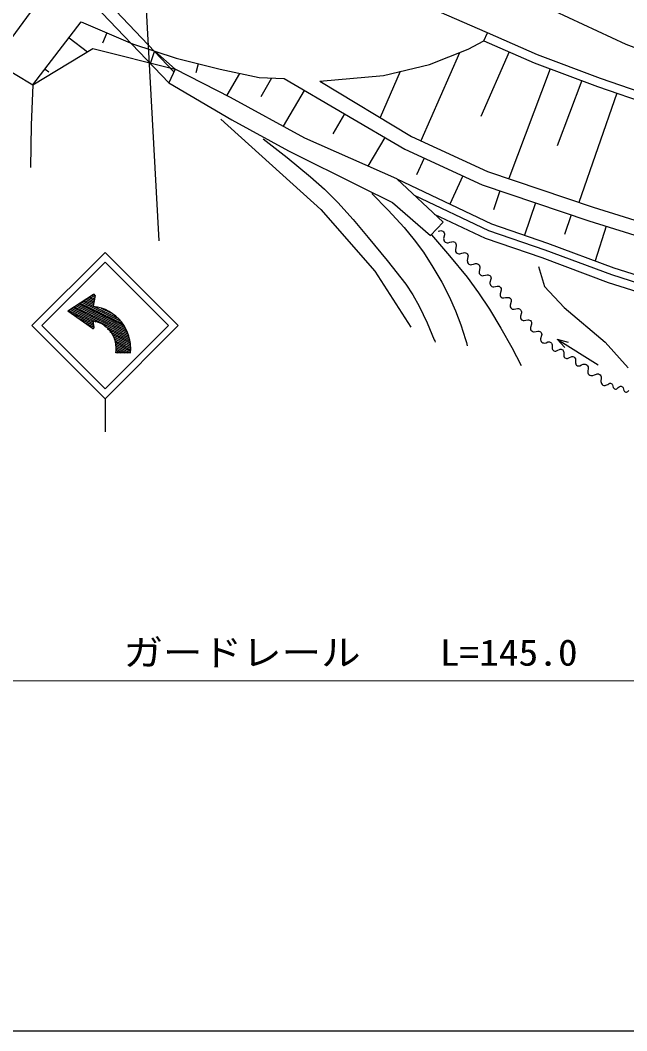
# Model space of a CAD drawing. Units: millimetres, scale not verified. Extents: x 40000 to 680000, y 20000 to 380000.
# Drawn here: x 320444 to 362655, y 205000 to 275368 of the extents above; entities that cross this region are included whole.
import ezdxf
from ezdxf.enums import TextEntityAlignment as Align

# ---------------------------------------------------------------- set-up
doc = ezdxf.new("R2010")
doc.units = ezdxf.units.MM
doc.header["$LTSCALE"] = 1000
for name, color, linetype, lineweight in [('M-BGD', 7, 'Continuous', 25), ('M-STR-HTXT', 7, 'Continuous', 13), ('M-STR-STRC', 7, 'Continuous', 25), ('M-TTL-BAND', 7, 'Continuous', 25)]:
    doc.layers.add(name, color=color, linetype=linetype, lineweight=lineweight)
doc.styles.add('ＭＳ ゴシック', font='')
doc.styles.get('ＭＳ ゴシック').set_extended_font_data('MS Gothic')

msp = doc.modelspace()

# ---------------------------------------------------------------- hatches: boundary and pattern name
at = {"layer": 'M-STR-STRC'}
h = msp.add_hatch(dxfattribs=at)
h.set_pattern_fill('USER', color=256, style=0, pattern_type=2)
h.set_pattern_definition([(154.1775, (327104, 252806), (-43.5584, -90.0148), [])])
h.paths.add_polyline_path([(328119, 252201), (327102, 252201), (327104, 252806), (326873, 253469), (326285, 254112), (325890, 254322), (325523, 254425), (325581, 253967), (325472, 253902), (323759, 255116), (325545, 256259), (325651, 256189), (325523, 255445), (326264, 255258), (327030, 254814), (327475, 254371), (327883, 253703), (328063, 253157), (328125, 252758)])

# ---------------------------------------------------------------- linework, layer by layer
at = {"layer": 'M-BGD'}
for p, q in [((323742, 279549), (331144, 271777)), ((323456, 278689), (330780, 270999)), ((318637, 272488), (323011, 278425)), ((354215, 277606), (362582, 273711)), ((352957, 274485), (348009, 276641)), ((321328, 270862), (324695, 275249)), ((324695, 275249), (328265, 273719)), ((326480, 274484), (326171, 273763)), ((352717, 273935), (352957, 274485)), ((356445, 272962), (352957, 274485)), ((323853, 274152), (325128, 273174)), ((351617, 273344), (352717, 273935)), ((352717, 273935), (356219, 272406)), ((321328, 270862), (325499, 273400)), ((325499, 273400), (331232, 271967)), ((328265, 273719), (331292, 272732)), ((329779, 273225), (329509, 272397)), ((331232, 271967), (329809, 273216)), ((351011, 273106), (348334, 266971)), ((348931, 272290), (351617, 273344)), ((354468, 273170), (352501, 268662)), ((362582, 273711), (370011, 270826)), ((318637, 272488), (321328, 270862)), ((331292, 272732), (334353, 271950)), ((332822, 272341), (332661, 271710)), ((356219, 272406), (360618, 270749)), ((360822, 271313), (356445, 272962)), ((322170, 271959), (322424, 271763)), ((331232, 271967), (330780, 270999)), ((335083, 269992), (331232, 271967)), ((334353, 271950), (337073, 271372)), ((335713, 271661), (334829, 270150)), ((346895, 271792), (345501, 268597)), ((345734, 271508), (348931, 272290)), ((357319, 271992), (354436, 264339)), ((330780, 270999), (335174, 268435)), ((337073, 271372), (338808, 271304)), ((337941, 271338), (337177, 270034)), ((338808, 271304), (347209, 266388)), ((341290, 271134), (345734, 271508)), ((341290, 271134), (347678, 267273)), ((359519, 271163), (357805, 266615)), ((366150, 269474), (360822, 271313)), ((321328, 270862), (321199, 268058)), ((340208, 270485), (338744, 267983)), ((361955, 270287), (359328, 262678)), ((360618, 270749), (365964, 268903)), ((340255, 267154), (335083, 269992)), ((343008, 268846), (342196, 267459)), ((335174, 268435), (339111, 266284)), ((321199, 268058), (321156, 265104)), ((346664, 264316), (340255, 267154)), ((345808, 267207), (344641, 265212)), ((347678, 267273), (352959, 264841)), ((339111, 266284), (344146, 263766)), ((347209, 266388), (352588, 263911)), ((348553, 265769), (348020, 264611)), ((352959, 264841), (360324, 262340)), ((349868, 261295), (346664, 264316)), ((346664, 264316), (353230, 261185)), ((351243, 264530), (350338, 262564)), ((352588, 263911), (360015, 261389)), ((344146, 263766), (346343, 262668)), ((347852, 263195), (353041, 260722)), ((353825, 263491), (353371, 262154)), ((346343, 262668), (348998, 260379)), ((356301, 262650), (355535, 260395)), ((352814, 260165), (349278, 261851)), ((358777, 261809), (358311, 260437)), ((360324, 262340), (367480, 260116)), ((348998, 260379), (349868, 261295)), ((353230, 261185), (357128, 259849)), ((360015, 261389), (367201, 259156)), ((353041, 260722), (356959, 259378)), ((361212, 261016), (360463, 258603)), ((356757, 258813), (352814, 260165)), ((357128, 259849), (361748, 258123)), ((356959, 259378), (361586, 257650)), ((361391, 257083), (356757, 258813)), ((361586, 257650), (367443, 255809)), ((361748, 258123), (367594, 256286)), ((367263, 255237), (361391, 257083)), ((357822, 253168), (360671, 251361))]:
    msp.add_line(p, q, dxfattribs=at)
for points in [[(334403, 268483), (341365, 262180), (345128, 257899), (347621, 253995)], [(337345, 267116), (339015, 265814), (340650, 264462), (341613, 263594), (342540, 262676), (343619, 261488), (344664, 260249), (345988, 258634), (347269, 256978), (347759, 256239), (348201, 255462), (348756, 254303), (349259, 253113), (349290, 253038), (349324, 252955)], [(344908, 263310), (346059, 262142), (347171, 260929), (347857, 260087), (348497, 259207), (349162, 258183), (349781, 257117), (350292, 256141), (350747, 255141), (351117, 254151), (351429, 253142), (351494, 252922), (351557, 252701)], [(349070, 260416), (350327, 258966), (351537, 257479), (352342, 256385), (353103, 255247), (353901, 253932), (354653, 252577), (354982, 251959), (355313, 251331)], [(349522, 260674), (349650, 260709), (349717, 260715), (349787, 260704), (349854, 260669), (349906, 260621), (349940, 260563), (349960, 260494), (349959, 260422), (349909, 260162), (349913, 260093), (349924, 260033), (349962, 259967), (350019, 259914), (350084, 259880), (350154, 259873), (350218, 259875), (350345, 259910)], [(350345, 259910), (350473, 259944), (350541, 259951), (350611, 259940), (350678, 259904), (350729, 259857), (350763, 259798), (350783, 259729), (350782, 259658), (350732, 259398), (350737, 259328), (350747, 259269), (350785, 259203), (350843, 259149), (350907, 259116), (350977, 259109), (351041, 259111), (351169, 259146)], [(351169, 259146), (351297, 259180), (351364, 259187), (351434, 259175), (351501, 259140), (351552, 259092), (351586, 259034), (351607, 258965), (351605, 258893), (351555, 258633), (351560, 258564), (351570, 258505), (351608, 258438), (351666, 258385), (351731, 258352), (351801, 258344), (351864, 258347), (351992, 258381)], [(351992, 258381), (352120, 258416), (352187, 258422), (352257, 258411), (352324, 258376), (352375, 258328), (352409, 258269), (352430, 258201), (352429, 258129), (352379, 257869), (352383, 257799), (352393, 257740), (352431, 257674), (352489, 257621), (352554, 257587), (352624, 257580), (352687, 257582), (352815, 257617)], [(352815, 257617), (352938, 257638), (353001, 257639), (353066, 257622), (353125, 257584), (353169, 257535), (353196, 257477), (353210, 257411), (353202, 257344), (353134, 257105), (353132, 257040), (353137, 256984), (353167, 256919), (353216, 256864), (353274, 256827), (353339, 256814), (353398, 256811), (353521, 256833)], [(356512, 258228), (356935, 256817), (358299, 255359), (361141, 252960), (362741, 251172)], [(353521, 256833), (353643, 256854), (353707, 256855), (353771, 256838), (353831, 256800), (353875, 256751), (353902, 256693), (353915, 256627), (353908, 256560), (353839, 256321), (353838, 256256), (353842, 256200), (353872, 256135), (353922, 256080), (353980, 256043), (354044, 256030), (354104, 256027), (354226, 256049)], [(354226, 256049), (354349, 256070), (354412, 256071), (354477, 256054), (354536, 256016), (354581, 255967), (354607, 255909), (354621, 255843), (354613, 255776), (354545, 255537), (354543, 255472), (354548, 255416), (354578, 255351), (354627, 255296), (354685, 255259), (354750, 255246), (354809, 255243), (354932, 255265)], [(354932, 255265), (355054, 255286), (355118, 255287), (355182, 255270), (355242, 255232), (355286, 255183), (355313, 255125), (355326, 255059), (355319, 254992), (355250, 254753), (355249, 254688), (355253, 254632), (355284, 254567), (355333, 254512), (355391, 254475), (355455, 254462), (355515, 254459), (355638, 254481)], [(355638, 254481), (355760, 254502), (355824, 254503), (355888, 254486), (355948, 254448), (355992, 254399), (356019, 254341), (356032, 254275), (356025, 254208), (355956, 253969), (355954, 253904), (355959, 253848), (355989, 253783), (356039, 253728), (356096, 253691), (356161, 253678), (356221, 253675), (356343, 253697)], [(356343, 253697), (356466, 253718), (356529, 253719), (356594, 253702), (356653, 253664), (356697, 253615), (356724, 253557), (356738, 253491), (356730, 253424), (356662, 253185), (356660, 253120), (356665, 253064), (356695, 252999), (356744, 252944), (356802, 252907), (356867, 252894), (356926, 252891), (357049, 252913)], [(357049, 252913), (357151, 252962), (357207, 252978), (357268, 252979), (357330, 252960), (357381, 252928), (357419, 252884), (357447, 252829), (357457, 252768), (357456, 252540), (357470, 252482), (357488, 252434), (357531, 252384), (357588, 252348), (357648, 252329), (357708, 252334), (357761, 252346), (357864, 252395)], [(358340, 252584), (357822, 253168), (358570, 252947)], [(357864, 252395), (357967, 252444), (358023, 252460), (358084, 252462), (358146, 252442), (358197, 252410), (358235, 252366), (358263, 252311), (358273, 252250), (358271, 252023), (358286, 251965), (358304, 251916), (358346, 251866), (358403, 251830), (358463, 251812), (358523, 251817), (358577, 251829), (358679, 251878)], [(358679, 251878), (358782, 251927), (358838, 251943), (358899, 251944), (358961, 251925), (359012, 251893), (359050, 251849), (359078, 251794), (359088, 251733), (359086, 251505), (359101, 251447), (359119, 251399), (359162, 251349), (359219, 251313), (359279, 251294), (359339, 251299), (359392, 251311), (359495, 251360)], [(359495, 251360), (359620, 251409), (359688, 251423), (359760, 251420), (359831, 251391), (359889, 251349), (359930, 251294), (359958, 251226), (359964, 251154), (359943, 250885), (359955, 250815), (359972, 250756), (360018, 250694), (360082, 250646), (360151, 250619), (360223, 250620), (360287, 250629), (360412, 250678)], [(360412, 250678), (360538, 250727), (360605, 250741), (360677, 250738), (360749, 250709), (360806, 250667), (360847, 250611), (360875, 250544), (360882, 250472), (360860, 250203), (360872, 250133), (360889, 250074), (360935, 250012), (360999, 249964), (361069, 249937), (361140, 249938), (361204, 249947), (361329, 249996)], [(361329, 249996), (361396, 250056), (361435, 250080), (361481, 250095), (361532, 250094), (361577, 250080), (361615, 250055), (361649, 250020), (361670, 249977), (361718, 249804), (361742, 249764), (361766, 249731), (361809, 249703), (361861, 249688), (361910, 249687), (361954, 249704), (361992, 249725), (362059, 249785)], [(362059, 249785), (362125, 249844), (362164, 249869), (362210, 249883), (362261, 249882), (362306, 249869), (362345, 249844), (362378, 249808), (362399, 249765), (362448, 249593), (362471, 249552), (362495, 249519), (362539, 249491), (362590, 249476), (362639, 249476), (362683, 249492), (362721, 249513), (362788, 249573)]]:
    msp.add_lwpolyline(points, dxfattribs=at)
at = {"layer": 'M-STR-HTXT'}
msp.add_line((276883, 229374), (413168, 229374), dxfattribs=at)
at = {"layer": 'M-STR-STRC'}
for p, q in [((328724, 284939), (330093, 259997)), ((321258, 254105), (326349, 259196)), ((326349, 259196), (331440, 254105)), ((321937, 254105), (326349, 258517)), ((326349, 258517), (330762, 254105)), ((325545, 256259), (323759, 255116)), ((325651, 256189), (325523, 255445)), ((325472, 253902), (323759, 255116)), ((326349, 249013), (321258, 254105)), ((326349, 249692), (321937, 254105)), ((325581, 253967), (325523, 254425)), ((326349, 249013), (331440, 254105)), ((326349, 249692), (330762, 254105)), ((328119, 252201), (327102, 252201)), ((326349, 249013), (326349, 246696))]:
    msp.add_line(p, q, dxfattribs=at)
for centre, radius, start, end in [((325583, 256201), 69, 350.30905, 122.61923), ((325178, 252508), 2957, 354.04449, 83.29681), ((325178, 252508), 1948, 350.93997, 79.79602), ((325512, 253959), 69, 234.68878, 7.12503)]:
    msp.add_arc(centre, radius, start, end, dxfattribs=at)
at = {"layer": 'M-TTL-BAND'}
msp.add_line((40000, 205000), (579000, 205000), dxfattribs=at)

# ---------------------------------------------------------------- texts
at = {"layer": 'M-STR-HTXT', "style": 'ＭＳ ゴシック', "width": 1.1}
msp.add_text('ガードレール\u3000\u3000L=145.0', height=1833, dxfattribs=at).set_placement((327633, 229874), align=Align.BOTTOM_LEFT)

doc.saveas('drawing.dxf')
